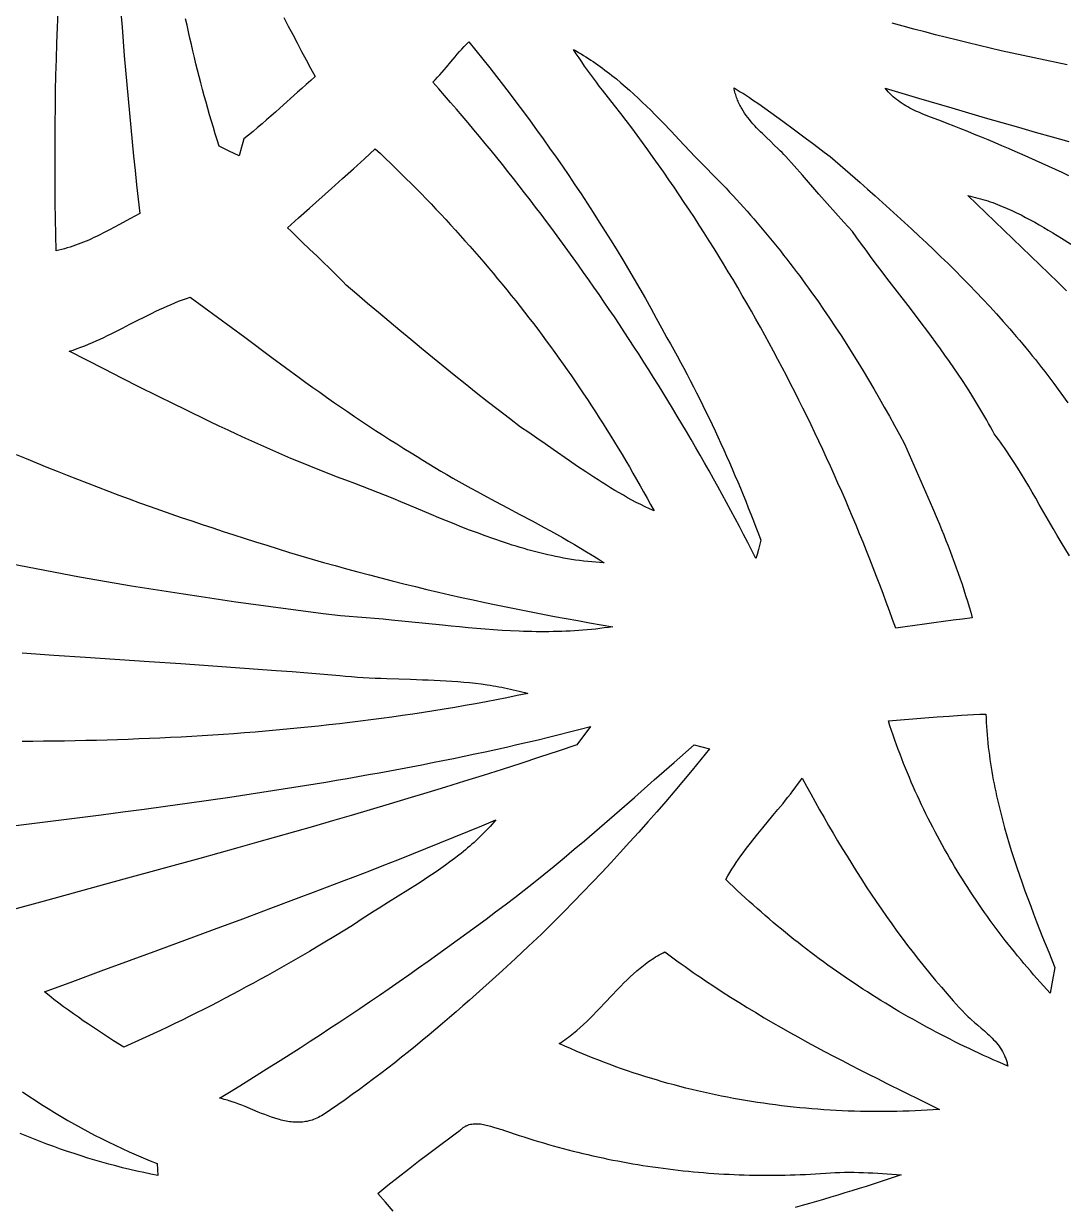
# Model space of a CAD drawing. Extents: x 138 to 547, y 3 to 737.
# Drawn here: x 288.1 to 371.7, y 153.9 to 249.1 of the extents above; entities that cross this region are included whole.
import ezdxf

# ---------------------------------------------------------------- set-up
doc = ezdxf.new("R2010")
doc.units = 0
doc.layers.add('LAYER_1', color=18, linetype='CONTINUOUS')

msp = doc.modelspace()

# ---------------------------------------------------------------- linework, layer by layer
at = {"layer": 'LAYER_1'}
for points in [[(295.895, 249.953), (295.979, 248.799), (296.068, 247.646), (296.161, 246.492), (296.257, 245.34), (296.357, 244.188), (296.461, 243.036), (296.569, 241.884), (296.679, 240.733), (296.793, 239.582), (296.91, 238.432), (297.03, 237.282), (297.153, 236.132), (297.278, 234.983), (297.406, 233.834), (296.595, 233.389), (295.783, 232.941), (295.375, 232.72), (294.966, 232.502), (294.555, 232.289), (294.141, 232.083), (293.933, 231.983), (293.724, 231.884), (293.514, 231.788), (293.303, 231.695), (293.092, 231.604), (292.879, 231.516), (292.665, 231.431), (292.45, 231.348), (292.234, 231.27), (292.016, 231.194), (291.797, 231.122), (291.577, 231.054), (291.355, 230.99), (291.132, 230.93), (290.907, 230.875), (290.681, 230.824), (290.652, 232.107), (290.629, 233.39), (290.611, 234.674), (290.598, 235.957), (290.591, 237.241), (290.589, 238.525), (290.593, 239.808), (290.603, 241.092), (290.618, 242.375), (290.639, 243.659), (290.665, 244.942), (290.698, 246.225), (290.736, 247.508), (290.78, 248.79), (290.83, 250.073)], [(309.01, 249.585), (309.359, 248.9), (309.711, 248.217), (310.066, 247.536), (310.424, 246.857), (310.785, 246.179), (311.149, 245.504), (311.515, 244.829), (311.156, 244.518), (310.799, 244.205), (310.444, 243.889), (310.09, 243.572), (308.678, 242.298), (308.324, 241.981), (307.969, 241.666), (307.612, 241.353), (307.252, 241.042), (306.89, 240.735), (306.525, 240.432), (306.157, 240.133), (305.785, 239.839), (305.695, 239.525), (305.591, 239.149), (305.404, 238.458), (304.597, 238.845), (303.798, 239.231), (303.639, 239.737), (303.482, 240.243), (303.329, 240.75), (303.177, 241.258), (303.029, 241.766), (302.882, 242.276), (302.739, 242.786), (302.598, 243.297), (302.459, 243.809), (302.323, 244.321), (302.189, 244.834), (302.058, 245.348), (301.929, 245.862), (301.803, 246.377), (301.679, 246.893), (301.557, 247.409), (301.438, 247.926), (301.322, 248.444), (301.207, 248.962), (301.095, 249.481)], [(372.003, 245.776), (371.118, 245.956), (370.234, 246.141), (369.35, 246.329), (368.467, 246.521), (367.585, 246.716), (366.704, 246.915), (365.824, 247.118), (364.944, 247.325), (364.065, 247.536), (363.188, 247.751), (362.311, 247.969), (361.435, 248.192), (360.559, 248.419), (359.685, 248.65), (358.812, 248.885), (357.94, 249.124)], [(372.191, 206.31), (371.546, 207.403), (371.22, 207.946), (370.891, 208.488), (369.772, 210.439), (369.491, 210.926), (369.207, 211.412), (368.922, 211.897), (368.633, 212.379), (368.341, 212.86), (368.044, 213.337), (367.743, 213.811), (367.436, 214.28), (367.124, 214.746), (366.965, 214.977), (366.805, 215.207), (366.643, 215.435), (366.479, 215.663), (366.313, 215.888), (366.145, 216.113), (365.998, 216.389), (365.849, 216.664), (365.699, 216.937), (365.546, 217.21), (365.392, 217.481), (365.236, 217.751), (364.919, 218.287), (364.596, 218.818), (364.267, 219.346), (363.932, 219.869), (363.592, 220.389), (363.246, 220.905), (362.896, 221.418), (362.542, 221.928), (362.184, 222.435), (361.823, 222.939), (361.458, 223.441), (361.09, 223.941), (360.72, 224.44), (360.347, 224.936), (359.973, 225.432), (359.22, 226.42), (357.708, 228.391), (356.955, 229.377), (356.58, 229.872), (356.207, 230.368), (355.836, 230.865), (355.467, 231.364), (355.101, 231.865), (354.738, 232.368), (354.061, 233.116), (353.388, 233.868), (352.718, 234.623), (352.051, 235.38), (350.717, 236.895), (350.048, 237.649), (349.377, 238.401), (349.23, 238.56), (349.08, 238.717), (348.927, 238.873), (348.772, 239.027), (348.456, 239.333), (348.136, 239.637), (347.815, 239.941), (347.497, 240.248), (347.34, 240.402), (347.185, 240.559), (347.032, 240.717), (346.882, 240.877), (346.736, 241.039), (346.593, 241.204), (346.454, 241.371), (346.32, 241.542), (346.191, 241.716), (346.067, 241.894), (345.948, 242.075), (345.836, 242.261), (345.783, 242.356), (345.731, 242.451), (345.681, 242.548), (345.633, 242.646), (345.586, 242.746), (345.542, 242.846), (345.5, 242.948), (345.459, 243.052), (345.421, 243.156), (345.385, 243.263), (345.351, 243.37), (345.319, 243.479), (345.29, 243.59), (345.263, 243.702), (345.238, 243.816), (345.216, 243.932), (345.468, 243.777), (345.72, 243.621), (345.97, 243.463), (346.219, 243.302), (346.467, 243.14), (346.713, 242.975), (347.204, 242.642), (347.69, 242.302), (348.174, 241.957), (348.655, 241.608), (349.134, 241.256), (350.088, 240.544), (351.04, 239.83), (351.516, 239.473), (351.994, 239.119), (352.473, 238.768), (352.954, 238.42), (354.161, 237.37), (355.364, 236.315), (355.965, 235.785), (356.564, 235.254), (357.161, 234.72), (357.756, 234.184), (358.35, 233.646), (358.941, 233.105), (359.53, 232.561), (360.117, 232.015), (360.7, 231.465), (361.28, 230.912), (361.857, 230.355), (362.43, 229.795), (363, 229.23), (363.565, 228.662), (364.127, 228.089), (364.684, 227.511), (365.236, 226.929), (365.783, 226.342), (366.325, 225.75), (366.862, 225.152), (367.393, 224.549), (367.657, 224.245), (367.919, 223.94), (368.179, 223.634), (368.438, 223.325), (368.696, 223.016), (368.952, 222.705), (369.206, 222.392), (369.458, 222.078), (369.709, 221.762), (369.958, 221.444), (370.206, 221.125), (370.452, 220.804), (370.696, 220.481), (370.938, 220.157), (371.499, 219.381), (372.059, 218.604)], [(372.152, 236.863), (371.616, 237.114), (371.08, 237.363), (370.543, 237.61), (370.004, 237.854), (369.465, 238.097), (368.925, 238.338), (368.384, 238.577), (367.843, 238.813), (367.3, 239.047), (366.756, 239.279), (366.212, 239.509), (365.666, 239.737), (365.12, 239.963), (364.572, 240.186), (364.024, 240.407), (363.475, 240.625), (362.925, 240.842), (362.373, 241.056), (362.039, 241.189), (361.701, 241.319), (361.022, 241.578), (360.683, 241.71), (360.346, 241.846), (360.178, 241.917), (360.012, 241.99), (359.847, 242.064), (359.683, 242.141), (359.521, 242.221), (359.36, 242.303), (359.201, 242.389), (359.045, 242.478), (358.89, 242.57), (358.738, 242.666), (358.588, 242.767), (358.44, 242.871), (358.296, 242.981), (358.154, 243.095), (358.016, 243.214), (357.88, 243.338), (357.749, 243.468), (357.62, 243.604), (357.496, 243.745), (357.375, 243.893), (360.055, 243.098), (362.737, 242.31), (365.422, 241.528), (366.765, 241.14), (368.108, 240.754), (369.453, 240.37), (370.797, 239.988), (372.143, 239.608)], [(371.973, 227.613), (371.252, 228.312), (369.807, 229.705), (366.911, 232.482), (365.466, 233.871), (364.745, 234.567), (364.027, 235.264), (364.232, 235.22), (364.435, 235.173), (364.638, 235.124), (364.839, 235.071), (365.04, 235.016), (365.239, 234.958), (365.438, 234.897), (365.635, 234.833), (365.831, 234.767), (366.027, 234.699), (366.221, 234.628), (366.415, 234.555), (366.608, 234.479), (366.799, 234.401), (366.99, 234.321), (367.181, 234.239), (367.37, 234.155), (367.559, 234.07), (367.934, 233.892), (368.307, 233.708), (368.677, 233.517), (369.045, 233.321), (369.41, 233.12), (369.774, 232.913), (370.136, 232.703), (370.497, 232.489), (370.856, 232.272), (371.215, 232.053), (371.572, 231.832), (372.998, 230.939)], [(287.456, 214.458), (288.278, 214.116), (289.101, 213.777), (289.925, 213.441), (290.75, 213.109), (291.576, 212.78), (292.404, 212.454), (293.232, 212.132), (294.062, 211.813), (294.894, 211.498), (295.726, 211.186), (296.56, 210.878), (297.394, 210.573), (298.231, 210.272), (299.068, 209.975), (299.906, 209.681), (300.746, 209.391), (301.587, 209.105), (302.43, 208.823), (303.274, 208.545), (304.119, 208.27), (304.965, 208), (305.812, 207.734), (306.72, 207.438), (307.629, 207.147), (308.54, 206.862), (309.452, 206.582), (310.365, 206.307), (311.281, 206.037), (312.197, 205.772), (313.115, 205.512), (314.035, 205.257), (314.955, 205.006), (315.877, 204.761), (316.8, 204.52), (317.725, 204.284), (318.65, 204.052), (319.577, 203.825), (320.504, 203.603), (321.433, 203.385), (322.362, 203.171), (323.293, 202.961), (324.224, 202.756), (325.156, 202.555), (326.089, 202.358), (327.023, 202.165), (327.957, 201.976), (328.893, 201.791), (329.828, 201.61), (330.765, 201.432), (331.701, 201.259), (332.639, 201.089), (333.577, 200.922), (334.515, 200.76), (335.453, 200.6), (335.112, 200.549), (334.77, 200.502), (334.428, 200.458), (334.086, 200.418), (333.744, 200.382), (333.402, 200.349), (333.06, 200.32), (332.718, 200.294), (332.376, 200.272), (332.034, 200.252), (331.692, 200.236), (331.35, 200.223), (331.008, 200.213), (330.666, 200.205), (330.324, 200.201), (329.982, 200.199), (329.64, 200.199), (329.298, 200.202), (328.955, 200.208), (328.613, 200.216), (328.271, 200.226), (327.929, 200.238), (327.245, 200.268), (326.56, 200.306), (325.876, 200.35), (325.192, 200.4), (324.508, 200.456), (323.823, 200.516), (323.139, 200.58), (322.455, 200.647), (321.771, 200.716), (319.035, 201.002), (317.668, 201.141), (316.984, 201.207), (316.301, 201.269), (315.618, 201.327), (314.935, 201.38), (314.252, 201.428), (313.569, 201.47), (312.164, 201.646), (310.76, 201.826), (309.355, 202.01), (307.951, 202.198), (306.548, 202.39), (305.144, 202.587), (303.742, 202.788), (302.34, 202.995), (300.938, 203.206), (299.537, 203.423), (298.138, 203.646), (296.739, 203.874), (295.341, 204.109), (293.944, 204.35), (292.548, 204.597), (291.153, 204.852), (289.76, 205.113), (288.368, 205.381), (286.977, 205.657)], [(287.94, 198.489), (290.496, 198.315), (293.052, 198.144), (298.164, 197.804), (300.72, 197.632), (303.276, 197.456), (305.831, 197.275), (308.386, 197.087), (309.664, 196.989), (310.941, 196.889), (312.218, 196.787), (313.494, 196.682), (313.967, 196.635), (314.44, 196.594), (314.914, 196.558), (315.388, 196.526), (315.863, 196.499), (316.338, 196.475), (316.813, 196.454), (317.289, 196.435), (318.241, 196.402), (319.194, 196.372), (320.146, 196.34), (320.622, 196.322), (321.098, 196.302), (321.573, 196.279), (322.048, 196.253), (322.522, 196.223), (322.996, 196.188), (323.47, 196.149), (323.942, 196.105), (324.414, 196.054), (324.885, 195.997), (325.356, 195.932), (325.59, 195.897), (325.825, 195.86), (326.059, 195.821), (326.293, 195.78), (326.527, 195.736), (326.761, 195.691), (326.994, 195.642), (327.227, 195.592), (327.459, 195.539), (327.692, 195.484), (327.924, 195.425), (328.155, 195.365), (328.387, 195.301), (328.618, 195.235), (327.781, 195.062), (326.944, 194.893), (326.106, 194.729), (325.268, 194.57), (324.429, 194.415), (323.589, 194.265), (322.749, 194.119), (321.908, 193.978), (321.067, 193.841), (320.225, 193.708), (319.382, 193.58), (318.539, 193.456), (317.695, 193.336), (316.851, 193.22), (316.006, 193.108), (315.161, 193), (314.315, 192.896), (313.469, 192.796), (312.623, 192.7), (311.776, 192.608), (310.929, 192.519), (310.081, 192.435), (309.233, 192.353), (308.384, 192.276), (307.535, 192.202), (306.686, 192.132), (305.837, 192.065), (304.987, 192.001), (304.137, 191.941), (303.287, 191.885), (302.436, 191.831), (301.585, 191.781), (300.734, 191.734), (299.883, 191.69), (299.032, 191.649), (298.18, 191.611), (297.328, 191.576), (296.476, 191.545), (295.624, 191.516), (294.772, 191.489), (293.92, 191.466), (293.067, 191.445), (292.215, 191.427), (291.363, 191.412), (290.51, 191.399), (289.657, 191.389), (288.805, 191.382), (287.952, 191.376)], [(285.689, 184.402), (289.14, 184.832), (290.865, 185.049), (292.59, 185.268), (294.315, 185.49), (296.04, 185.715), (297.764, 185.944), (299.488, 186.177), (301.211, 186.415), (302.933, 186.658), (304.655, 186.908), (306.375, 187.163), (308.094, 187.426), (309.812, 187.696), (310.671, 187.834), (311.529, 187.974), (312.387, 188.116), (313.245, 188.261), (314.102, 188.408), (314.959, 188.557), (315.815, 188.708), (316.671, 188.863), (317.526, 189.019), (318.381, 189.178), (319.236, 189.34), (320.09, 189.505), (320.944, 189.672), (321.797, 189.843), (322.649, 190.016), (323.501, 190.193), (324.353, 190.372), (325.204, 190.555), (326.054, 190.741), (326.904, 190.93), (327.753, 191.122), (328.602, 191.318), (329.45, 191.518), (330.297, 191.721), (331.144, 191.927), (331.99, 192.138), (332.835, 192.352), (333.68, 192.57), (332.574, 191.113), (331.07, 190.606), (329.565, 190.106), (328.058, 189.613), (326.55, 189.126), (325.039, 188.646), (323.527, 188.171), (322.014, 187.702), (320.499, 187.238), (318.982, 186.779), (317.465, 186.325), (315.946, 185.875), (314.426, 185.429), (312.905, 184.988), (311.382, 184.549), (309.859, 184.114), (308.336, 183.682), (306.811, 183.253), (305.286, 182.826), (302.234, 181.977), (299.18, 181.135), (296.126, 180.297), (290.016, 178.621), (286.962, 177.78)], [(287.969, 163.21), (288.48, 162.864), (288.995, 162.524), (289.513, 162.189), (290.035, 161.861), (290.56, 161.538), (291.088, 161.221), (291.62, 160.911), (292.155, 160.606), (292.693, 160.307), (293.234, 160.015), (293.778, 159.729), (294.325, 159.449), (294.875, 159.175), (295.429, 158.908), (295.985, 158.648), (296.544, 158.394), (297.106, 158.146), (297.671, 157.905), (298.238, 157.671), (298.808, 157.444), (298.865, 156.478), (298.295, 156.592), (297.727, 156.712), (297.16, 156.838), (296.595, 156.97), (296.031, 157.108), (295.469, 157.251), (294.909, 157.401), (294.35, 157.556), (293.793, 157.717), (293.238, 157.884), (292.684, 158.057), (292.132, 158.235), (291.583, 158.419), (291.035, 158.608), (290.488, 158.803), (289.944, 159.004), (289.402, 159.21), (288.862, 159.422), (288.324, 159.639), (287.788, 159.861)], [(317.798, 153.601), (317.176, 154.322), (316.551, 155.039), (317.37, 155.69), (318.192, 156.337), (319.016, 156.981), (319.843, 157.62), (320.674, 158.255), (321.509, 158.884), (322.348, 159.508), (322.77, 159.818), (323.193, 160.126), (323.24, 160.173), (323.289, 160.217), (323.338, 160.259), (323.387, 160.298), (323.437, 160.335), (323.488, 160.369), (323.539, 160.401), (323.59, 160.431), (323.642, 160.459), (323.694, 160.484), (323.747, 160.508), (323.8, 160.529), (323.908, 160.566), (324.017, 160.595), (324.128, 160.617), (324.24, 160.632), (324.353, 160.641), (324.467, 160.644), (324.582, 160.642), (324.698, 160.635), (324.814, 160.623), (324.93, 160.606), (325.048, 160.586), (325.165, 160.562), (325.282, 160.536), (325.4, 160.507), (325.634, 160.442), (325.866, 160.373), (326.322, 160.231), (326.543, 160.165), (326.759, 160.108), (327.147, 159.972), (327.536, 159.839), (327.926, 159.708), (328.317, 159.58), (328.708, 159.455), (329.101, 159.332), (329.494, 159.212), (329.887, 159.094), (330.282, 158.98), (330.677, 158.867), (331.072, 158.758), (331.469, 158.651), (331.866, 158.546), (332.263, 158.444), (332.662, 158.345), (333.06, 158.248), (333.46, 158.154), (333.86, 158.063), (334.26, 157.974), (334.661, 157.888), (335.062, 157.804), (335.464, 157.723), (335.867, 157.645), (336.27, 157.569), (336.673, 157.496), (337.077, 157.425), (337.481, 157.357), (337.886, 157.292), (338.291, 157.229), (338.696, 157.169), (339.102, 157.111), (339.508, 157.056), (339.915, 157.003), (340.321, 156.954), (340.728, 156.906), (341.136, 156.862), (341.543, 156.82), (341.951, 156.78), (342.359, 156.743), (342.767, 156.709), (343.176, 156.677), (343.584, 156.648), (343.993, 156.622), (344.402, 156.598), (344.811, 156.576), (345.221, 156.558), (345.63, 156.541), (346.04, 156.528), (346.449, 156.517), (346.859, 156.508), (347.268, 156.503), (347.678, 156.499), (348.088, 156.499), (348.498, 156.501), (348.907, 156.505), (349.317, 156.512), (349.727, 156.522), (350.136, 156.534), (350.546, 156.549), (350.955, 156.566), (351.364, 156.586), (351.774, 156.609), (352.183, 156.634), (352.592, 156.662), (352.971, 156.69), (353.351, 156.712), (353.732, 156.727), (354.112, 156.736), (354.492, 156.739), (354.872, 156.737), (355.253, 156.73), (355.633, 156.719), (356.013, 156.704), (356.393, 156.686), (356.773, 156.665), (357.152, 156.642), (357.91, 156.591), (358.666, 156.537), (357.537, 156.159), (356.972, 155.973), (356.405, 155.789), (355.838, 155.607), (355.271, 155.427), (354.702, 155.249), (354.133, 155.073), (353.563, 154.899), (352.993, 154.726), (352.422, 154.556), (351.85, 154.388), (351.278, 154.223), (350.705, 154.059), (350.132, 153.897)]]:
    msp.add_lwpolyline(points, dxfattribs=at)
for points in [[(347.371, 207.551), (347.18, 206.812), (347.072, 206.408), (346.982, 206.074), (346.651, 206.723), (346.318, 207.371), (345.982, 208.018), (345.643, 208.663), (345.302, 209.307), (344.959, 209.95), (344.613, 210.591), (344.265, 211.23), (343.914, 211.868), (343.561, 212.504), (343.205, 213.139), (342.847, 213.773), (342.487, 214.405), (342.124, 215.035), (341.759, 215.664), (341.391, 216.292), (341.02, 216.917), (340.648, 217.542), (340.273, 218.164), (339.895, 218.785), (339.515, 219.405), (339.133, 220.023), (338.748, 220.639), (338.361, 221.254), (337.972, 221.867), (337.58, 222.478), (337.186, 223.088), (336.789, 223.696), (336.39, 224.302), (335.989, 224.907), (335.586, 225.51), (335.18, 226.111), (334.771, 226.71), (334.361, 227.308), (333.948, 227.904), (333.533, 228.499), (333.115, 229.091), (332.695, 229.682), (332.273, 230.271), (331.848, 230.859), (331.421, 231.444), (330.992, 232.028), (330.561, 232.61), (330.127, 233.19), (329.691, 233.768), (329.253, 234.345), (328.812, 234.919), (328.37, 235.492), (327.925, 236.063), (327.477, 236.632), (327.028, 237.199), (326.576, 237.764), (326.122, 238.327), (325.666, 238.888), (325.207, 239.448), (324.747, 240.005), (324.284, 240.561), (323.819, 241.115), (323.351, 241.666), (322.882, 242.216), (322.41, 242.763), (321.936, 243.309), (321.46, 243.853), (320.982, 244.394), (321.174, 244.585), (321.362, 244.781), (321.545, 244.981), (321.726, 245.184), (321.903, 245.389), (322.079, 245.597), (322.427, 246.015), (322.776, 246.433), (322.952, 246.64), (323.13, 246.845), (323.312, 247.047), (323.497, 247.246), (323.686, 247.44), (323.88, 247.629), (324.443, 246.936), (325.002, 246.239), (325.558, 245.54), (326.11, 244.836), (326.658, 244.13), (327.202, 243.42), (327.741, 242.707), (328.277, 241.991), (328.809, 241.271), (329.337, 240.548), (329.86, 239.822), (330.38, 239.092), (330.895, 238.359), (331.405, 237.623), (331.912, 236.884), (332.414, 236.141), (332.912, 235.396), (333.405, 234.647), (333.894, 233.895), (334.378, 233.14), (334.858, 232.381), (335.333, 231.62), (335.803, 230.855), (336.269, 230.088), (336.73, 229.317), (337.186, 228.543), (337.637, 227.766), (338.083, 226.986), (338.525, 226.203), (338.962, 225.417), (339.393, 224.628), (339.82, 223.836), (340.095, 223.349), (340.368, 222.86), (340.639, 222.37), (340.907, 221.878), (341.172, 221.385), (341.435, 220.889), (341.696, 220.393), (341.953, 219.894), (342.208, 219.394), (342.461, 218.893), (342.711, 218.39), (342.959, 217.886), (343.204, 217.381), (343.446, 216.874), (343.686, 216.365), (343.923, 215.856), (344.158, 215.345), (344.39, 214.833), (344.619, 214.32), (344.846, 213.805), (345.071, 213.29), (345.293, 212.773), (345.512, 212.255), (345.729, 211.736), (345.943, 211.216), (346.155, 210.695), (346.364, 210.174), (346.571, 209.651), (346.775, 209.127), (346.976, 208.602), (347.175, 208.077)], [(364.379, 201.306), (363.609, 201.216), (362.84, 201.123), (362.07, 201.025), (361.3, 200.924), (360.53, 200.819), (359.76, 200.711), (358.99, 200.6), (358.22, 200.486), (357.972, 201.182), (357.72, 201.878), (357.466, 202.572), (357.208, 203.265), (356.947, 203.957), (356.684, 204.648), (356.417, 205.337), (356.147, 206.025), (355.874, 206.712), (355.598, 207.398), (355.319, 208.082), (355.036, 208.764), (354.751, 209.446), (354.463, 210.126), (354.171, 210.804), (353.877, 211.481), (353.579, 212.157), (353.278, 212.831), (352.974, 213.504), (352.667, 214.175), (352.357, 214.844), (352.044, 215.512), (351.728, 216.178), (351.409, 216.843), (351.087, 217.506), (350.761, 218.167), (350.433, 218.827), (350.101, 219.485), (349.766, 220.142), (349.429, 220.796), (349.088, 221.449), (348.744, 222.1), (348.397, 222.749), (348.047, 223.397), (347.693, 224.042), (347.337, 224.686), (346.978, 225.328), (346.615, 225.968), (346.249, 226.606), (345.881, 227.242), (345.509, 227.876), (345.134, 228.509), (344.756, 229.139), (344.375, 229.767), (343.991, 230.393), (343.604, 231.017), (343.213, 231.639), (342.82, 232.259), (342.424, 232.877), (342.024, 233.493), (341.621, 234.106), (341.215, 234.717), (340.807, 235.326), (340.395, 235.933), (339.979, 236.538), (339.561, 237.14), (339.14, 237.74), (338.716, 238.338), (338.288, 238.934), (337.858, 239.527), (337.424, 240.118), (336.987, 240.706), (336.547, 241.292), (336.104, 241.875), (335.607, 242.499), (335.112, 243.124), (334.622, 243.754), (334.379, 244.07), (334.138, 244.389), (333.899, 244.709), (333.663, 245.03), (333.429, 245.354), (333.197, 245.68), (332.969, 246.009), (332.744, 246.34), (332.522, 246.674), (332.305, 247.011), (332.508, 246.896), (332.71, 246.78), (332.91, 246.661), (333.109, 246.54), (333.306, 246.417), (333.502, 246.291), (333.696, 246.164), (333.889, 246.035), (334.08, 245.903), (334.27, 245.77), (334.459, 245.635), (334.647, 245.498), (334.833, 245.359), (335.018, 245.219), (335.202, 245.077), (335.385, 244.933), (335.747, 244.641), (336.104, 244.343), (336.458, 244.039), (336.808, 243.73), (337.154, 243.416), (337.498, 243.098), (337.838, 242.776), (338.175, 242.45), (338.51, 242.121), (338.843, 241.789), (339.174, 241.454), (339.503, 241.118), (340.156, 240.439), (340.806, 239.757), (342.102, 238.393), (342.752, 237.717), (343.078, 237.382), (343.406, 237.05), (343.699, 236.754), (343.991, 236.457), (344.282, 236.158), (344.57, 235.857), (344.856, 235.554), (345.141, 235.25), (345.424, 234.944), (345.705, 234.636), (345.985, 234.327), (346.262, 234.015), (346.538, 233.703), (346.812, 233.388), (347.085, 233.072), (347.355, 232.755), (347.624, 232.436), (347.892, 232.115), (348.157, 231.793), (348.421, 231.469), (348.683, 231.144), (348.944, 230.817), (349.203, 230.489), (349.46, 230.16), (349.716, 229.829), (349.97, 229.497), (350.222, 229.163), (350.473, 228.828), (350.722, 228.492), (350.97, 228.155), (351.216, 227.816), (351.461, 227.476), (351.945, 226.792), (352.423, 226.103), (352.896, 225.41), (353.362, 224.713), (353.822, 224.011), (354.277, 223.305), (354.726, 222.594), (355.169, 221.881), (355.607, 221.163), (356.039, 220.442), (356.466, 219.718), (356.887, 218.99), (357.303, 218.26), (357.714, 217.526), (358.12, 216.79), (358.521, 216.051), (358.917, 215.31), (359.682, 213.595), (360.063, 212.736), (360.443, 211.876), (360.818, 211.015), (361.19, 210.151), (361.555, 209.285), (361.735, 208.851), (361.913, 208.417), (362.09, 207.981), (362.263, 207.544), (362.435, 207.107), (362.604, 206.668), (362.77, 206.229), (362.934, 205.788), (363.094, 205.346), (363.252, 204.903), (363.406, 204.458), (363.556, 204.012), (363.703, 203.565), (363.847, 203.116), (363.986, 202.666), (364.121, 202.214), (364.253, 201.761)], [(338.779, 209.907), (338.419, 210.072), (338.061, 210.243), (337.707, 210.419), (337.355, 210.599), (337.005, 210.784), (336.658, 210.973), (336.313, 211.166), (335.97, 211.364), (335.628, 211.564), (335.289, 211.769), (334.951, 211.976), (334.615, 212.186), (334.281, 212.399), (333.947, 212.614), (333.615, 212.832), (333.284, 213.052), (332.625, 213.496), (331.969, 213.946), (330.662, 214.854), (330.009, 215.308), (329.355, 215.761), (328.7, 216.21), (328.041, 216.653), (327.144, 217.338), (326.25, 218.027), (325.36, 218.721), (324.473, 219.42), (323.588, 220.122), (322.706, 220.829), (321.827, 221.539), (320.951, 222.253), (320.077, 222.97), (319.205, 223.69), (318.336, 224.413), (317.468, 225.138), (316.602, 225.866), (315.738, 226.596), (314.876, 227.328), (314.015, 228.062), (313.731, 228.363), (313.443, 228.659), (313.153, 228.953), (312.859, 229.244), (312.564, 229.532), (312.267, 229.819), (311.668, 230.389), (311.067, 230.957), (310.468, 231.527), (310.17, 231.813), (309.873, 232.102), (309.579, 232.392), (309.286, 232.685), (310.173, 233.477), (311.06, 234.266), (312.834, 235.844), (313.718, 236.635), (314.599, 237.43), (315.476, 238.231), (315.912, 238.633), (316.347, 239.038), (316.764, 238.644), (317.18, 238.249), (317.595, 237.851), (318.007, 237.451), (318.417, 237.049), (318.825, 236.645), (319.232, 236.239), (319.636, 235.831), (320.038, 235.421), (320.439, 235.008), (320.837, 234.594), (321.234, 234.178), (321.628, 233.759), (322.02, 233.339), (322.41, 232.916), (322.799, 232.492), (323.185, 232.065), (323.569, 231.636), (323.951, 231.206), (324.33, 230.773), (324.708, 230.339), (325.084, 229.902), (325.457, 229.464), (325.828, 229.023), (326.197, 228.581), (326.564, 228.137), (326.929, 227.69), (327.292, 227.242), (327.652, 226.792), (328.01, 226.34), (328.366, 225.887), (328.719, 225.431), (329.071, 224.973), (329.42, 224.514), (329.767, 224.052), (330.111, 223.589), (330.453, 223.124), (330.793, 222.658), (331.131, 222.189), (331.466, 221.718), (331.799, 221.246), (332.129, 220.772), (332.457, 220.296), (332.783, 219.819), (333.106, 219.339), (333.427, 218.858), (333.746, 218.375), (334.062, 217.891), (334.375, 217.404), (334.687, 216.916), (334.995, 216.426), (335.302, 215.935), (335.605, 215.442), (335.907, 214.947), (336.205, 214.45), (336.501, 213.952), (336.795, 213.452), (337.086, 212.95), (337.375, 212.447), (337.661, 211.942), (337.944, 211.436), (338.225, 210.928), (338.503, 210.418)], [(334.757, 205.746), (334.428, 205.764), (334.1, 205.787), (333.773, 205.814), (333.447, 205.845), (333.121, 205.881), (332.796, 205.921), (332.472, 205.966), (332.149, 206.014), (331.826, 206.067), (331.504, 206.123), (331.183, 206.183), (330.862, 206.247), (330.542, 206.315), (330.223, 206.386), (329.904, 206.46), (329.586, 206.538), (329.268, 206.618), (328.951, 206.702), (328.635, 206.789), (328.319, 206.879), (328.004, 206.971), (327.689, 207.066), (327.374, 207.164), (327.06, 207.264), (326.747, 207.366), (326.434, 207.471), (326.122, 207.578), (325.809, 207.687), (325.186, 207.91), (324.565, 208.141), (323.944, 208.377), (323.325, 208.619), (322.708, 208.865), (322.091, 209.116), (321.475, 209.369), (320.859, 209.624), (319.63, 210.136), (318.403, 210.648), (317.79, 210.901), (317.176, 211.151), (316.563, 211.397), (315.949, 211.639), (315.335, 211.876), (314.721, 212.106), (313.978, 212.38), (313.238, 212.659), (312.5, 212.945), (311.764, 213.235), (311.031, 213.531), (310.299, 213.832), (309.57, 214.138), (308.842, 214.449), (308.117, 214.764), (307.392, 215.083), (306.67, 215.406), (305.949, 215.733), (305.23, 216.063), (304.512, 216.397), (303.795, 216.734), (303.079, 217.074), (302.365, 217.417), (301.652, 217.762), (300.939, 218.11), (300.228, 218.459), (298.807, 219.164), (297.389, 219.875), (295.973, 220.59), (294.559, 221.308), (291.73, 222.744), (292.048, 222.848), (292.363, 222.959), (292.676, 223.075), (292.987, 223.196), (293.296, 223.322), (293.603, 223.453), (293.909, 223.588), (294.213, 223.726), (294.516, 223.867), (294.818, 224.012), (295.119, 224.158), (295.419, 224.307), (296.017, 224.609), (296.613, 224.915), (297.209, 225.221), (297.806, 225.524), (298.405, 225.822), (298.706, 225.967), (299.008, 226.11), (299.31, 226.249), (299.614, 226.385), (299.92, 226.518), (300.227, 226.646), (300.536, 226.769), (300.847, 226.888), (301.159, 227.001), (301.474, 227.108), (302.572, 226.305), (303.666, 225.497), (305.85, 223.874), (308.034, 222.251), (309.129, 221.444), (310.227, 220.641), (310.778, 220.242), (311.329, 219.845), (311.882, 219.45), (312.436, 219.057), (312.992, 218.667), (313.55, 218.279), (314.109, 217.894), (314.67, 217.512), (315.234, 217.133), (315.799, 216.757), (316.367, 216.386), (316.937, 216.018), (317.51, 215.654), (318.085, 215.294), (318.663, 214.939), (319.244, 214.588), (319.715, 214.284), (320.187, 213.985), (320.663, 213.691), (321.141, 213.401), (321.621, 213.116), (322.104, 212.835), (322.588, 212.557), (323.074, 212.282), (323.562, 212.01), (324.051, 211.74), (324.541, 211.473), (325.031, 211.207), (326.015, 210.68), (327.001, 210.156), (327.986, 209.632), (328.97, 209.106), (329.951, 208.575), (330.44, 208.306), (330.928, 208.036), (331.414, 207.762), (331.898, 207.486), (332.38, 207.206), (332.86, 206.923), (333.338, 206.636), (333.814, 206.344), (334.287, 206.048)], [(370.659, 171.151), (370.387, 171.441), (370.118, 171.734), (369.85, 172.028), (369.585, 172.324), (369.321, 172.622), (369.059, 172.922), (368.799, 173.224), (368.54, 173.527), (368.284, 173.833), (368.03, 174.14), (367.777, 174.449), (367.527, 174.759), (367.279, 175.072), (367.032, 175.386), (366.788, 175.702), (366.545, 176.02), (366.305, 176.339), (366.067, 176.66), (365.831, 176.982), (365.597, 177.307), (365.365, 177.633), (365.135, 177.96), (364.908, 178.29), (364.682, 178.62), (364.459, 178.953), (364.238, 179.287), (364.019, 179.622), (363.803, 179.96), (363.588, 180.298), (363.376, 180.639), (363.167, 180.98), (362.959, 181.324), (362.754, 181.668), (362.551, 182.014), (362.351, 182.362), (362.153, 182.711), (361.957, 183.062), (361.764, 183.414), (361.573, 183.767), (361.385, 184.122), (361.199, 184.478), (361.015, 184.836), (360.834, 185.195), (360.656, 185.555), (360.48, 185.917), (360.306, 186.28), (360.135, 186.644), (359.967, 187.009), (359.801, 187.376), (359.638, 187.744), (359.477, 188.114), (359.319, 188.484), (359.164, 188.856), (359.011, 189.229), (358.861, 189.603), (358.714, 189.979), (358.57, 190.355), (358.428, 190.733), (358.289, 191.112), (358.152, 191.492), (358.019, 191.873), (357.888, 192.255), (357.76, 192.639), (357.635, 193.023), (358.614, 193.11), (359.593, 193.194), (360.573, 193.274), (361.552, 193.35), (362.532, 193.42), (363.513, 193.483), (364.003, 193.512), (364.494, 193.538), (364.985, 193.561), (365.476, 193.582), (365.489, 193.248), (365.505, 192.914), (365.524, 192.581), (365.548, 192.248), (365.574, 191.916), (365.604, 191.584), (365.637, 191.253), (365.673, 190.923), (365.713, 190.593), (365.755, 190.264), (365.801, 189.935), (365.849, 189.607), (365.901, 189.279), (365.955, 188.952), (366.012, 188.625), (366.072, 188.299), (366.134, 187.974), (366.199, 187.649), (366.267, 187.325), (366.337, 187.001), (366.41, 186.677), (366.485, 186.354), (366.562, 186.032), (366.642, 185.71), (366.723, 185.389), (366.807, 185.068), (366.893, 184.747), (366.981, 184.427), (367.164, 183.789), (367.353, 183.153), (367.55, 182.518), (367.753, 181.886), (367.962, 181.255), (368.177, 180.626), (368.397, 179.998), (368.621, 179.373), (368.85, 178.749), (369.082, 178.127), (369.318, 177.506), (369.557, 176.887), (369.798, 176.27), (370.041, 175.654), (370.53, 174.428), (371.022, 173.206), (370.84, 172.178)], [(312.157, 161.363), (312.031, 161.283), (311.904, 161.21), (311.778, 161.143), (311.651, 161.082), (311.523, 161.027), (311.395, 160.977), (311.267, 160.933), (311.139, 160.894), (311.011, 160.861), (310.882, 160.832), (310.753, 160.808), (310.623, 160.789), (310.494, 160.775), (310.364, 160.765), (310.234, 160.759), (310.104, 160.757), (309.973, 160.76), (309.843, 160.766), (309.712, 160.776), (309.581, 160.789), (309.45, 160.806), (309.319, 160.827), (309.187, 160.85), (309.056, 160.876), (308.924, 160.905), (308.792, 160.937), (308.66, 160.972), (308.529, 161.008), (308.264, 161.088), (308, 161.176), (307.736, 161.271), (307.472, 161.371), (307.207, 161.475), (306.943, 161.582), (305.89, 162.019), (305.628, 162.124), (305.366, 162.226), (305.105, 162.322), (304.846, 162.411), (304.586, 162.494), (304.457, 162.532), (304.328, 162.568), (304.2, 162.601), (304.072, 162.632), (303.944, 162.659), (303.816, 162.684), (304.632, 163.184), (305.447, 163.687), (306.26, 164.191), (307.071, 164.698), (307.882, 165.207), (308.69, 165.719), (309.497, 166.234), (310.303, 166.751), (311.107, 167.27), (311.909, 167.792), (312.71, 168.317), (313.508, 168.844), (314.306, 169.375), (315.101, 169.907), (315.895, 170.443), (316.686, 170.981), (317.476, 171.522), (318.264, 172.067), (319.051, 172.613), (319.835, 173.163), (320.618, 173.716), (321.398, 174.272), (322.177, 174.831), (322.953, 175.393), (323.728, 175.958), (324.5, 176.526), (325.271, 177.097), (326.039, 177.671), (326.805, 178.249), (327.569, 178.83), (328.331, 179.414), (329.091, 180.001), (329.916, 180.67), (330.736, 181.345), (331.554, 182.025), (332.367, 182.709), (333.178, 183.398), (333.986, 184.09), (334.791, 184.785), (335.595, 185.482), (337.199, 186.883), (338.799, 188.288), (340.399, 189.692), (342.002, 191.093), (343.247, 190.784), (342.902, 190.355), (342.555, 189.928), (342.206, 189.503), (341.856, 189.079), (341.151, 188.234), (340.44, 187.395), (339.724, 186.56), (339.002, 185.731), (338.275, 184.906), (337.544, 184.086), (336.807, 183.271), (336.066, 182.46), (335.32, 181.654), (334.571, 180.852), (333.817, 180.054), (333.059, 179.26), (332.298, 178.47), (331.534, 177.684), (330.633, 176.786), (329.732, 175.88), (328.687, 174.906), (327.638, 173.935), (326.586, 172.968), (326.057, 172.487), (325.528, 172.007), (324.997, 171.529), (324.464, 171.053), (323.93, 170.579), (323.394, 170.107), (322.856, 169.638), (322.316, 169.171), (321.774, 168.707), (321.23, 168.245), (320.684, 167.786), (320.135, 167.331), (319.584, 166.878), (319.03, 166.429), (318.474, 165.984), (317.915, 165.542), (317.354, 165.105), (316.789, 164.671), (316.222, 164.241), (315.651, 163.816), (315.077, 163.395), (314.5, 162.979), (313.919, 162.567), (313.335, 162.161), (312.748, 161.759)], [(367.241, 165.282), (366.849, 165.448), (366.458, 165.617), (366.068, 165.788), (365.679, 165.962), (365.291, 166.137), (364.904, 166.315), (364.518, 166.495), (364.132, 166.678), (363.748, 166.862), (363.365, 167.049), (362.983, 167.238), (362.603, 167.429), (362.223, 167.622), (361.844, 167.817), (361.466, 168.015), (361.09, 168.215), (360.714, 168.417), (360.34, 168.621), (359.967, 168.827), (359.595, 169.035), (359.224, 169.246), (358.854, 169.459), (358.486, 169.674), (358.119, 169.891), (357.753, 170.11), (357.388, 170.331), (357.024, 170.555), (356.662, 170.78), (356.301, 171.008), (355.941, 171.238), (355.582, 171.47), (355.225, 171.704), (354.869, 171.94), (354.515, 172.179), (354.161, 172.419), (353.809, 172.662), (353.459, 172.906), (353.109, 173.153), (352.762, 173.402), (352.415, 173.653), (352.07, 173.906), (351.726, 174.161), (351.384, 174.418), (351.043, 174.677), (350.704, 174.939), (350.366, 175.202), (350.03, 175.467), (349.695, 175.735), (349.361, 176.004), (349.03, 176.276), (348.699, 176.55), (348.37, 176.825), (348.043, 177.103), (347.717, 177.383), (347.393, 177.665), (347.07, 177.948), (346.749, 178.234), (346.43, 178.522), (346.112, 178.812), (345.796, 179.104), (345.481, 179.398), (345.168, 179.694), (344.857, 179.992), (344.548, 180.291), (344.709, 180.571), (344.874, 180.847), (345.044, 181.119), (345.218, 181.388), (345.395, 181.654), (345.577, 181.916), (345.761, 182.177), (345.949, 182.434), (346.139, 182.69), (346.332, 182.943), (346.527, 183.195), (346.725, 183.445), (347.124, 183.941), (347.528, 184.433), (348.344, 185.411), (348.751, 185.902), (349.155, 186.395), (349.355, 186.643), (349.553, 186.892), (349.75, 187.143), (349.945, 187.396), (350.137, 187.651), (350.326, 187.907), (350.513, 188.167), (350.697, 188.429), (351.041, 187.791), (351.389, 187.154), (351.741, 186.52), (352.096, 185.887), (352.454, 185.257), (352.817, 184.629), (353.182, 184.003), (353.552, 183.38), (353.926, 182.759), (354.304, 182.141), (354.685, 181.526), (355.071, 180.914), (355.462, 180.305), (355.856, 179.699), (356.256, 179.096), (356.659, 178.497), (357.068, 177.901), (357.481, 177.309), (357.899, 176.721), (358.322, 176.137), (358.75, 175.556), (359.183, 174.98), (359.621, 174.408), (360.065, 173.84), (360.513, 173.277), (360.968, 172.719), (361.428, 172.165), (361.893, 171.616), (362.365, 171.072), (362.842, 170.533), (363.325, 169.999), (363.569, 169.734), (363.814, 169.471), (363.934, 169.351), (364.058, 169.234), (364.183, 169.118), (364.311, 169.003), (364.57, 168.777), (364.833, 168.553), (365.097, 168.329), (365.359, 168.103), (365.616, 167.873), (365.741, 167.756), (365.865, 167.637), (365.986, 167.516), (366.103, 167.393), (366.218, 167.267), (366.329, 167.138), (366.435, 167.007), (366.537, 166.872), (366.635, 166.733), (366.727, 166.591), (366.814, 166.444), (366.895, 166.293), (366.97, 166.138), (367.006, 166.058), (367.039, 165.977), (367.071, 165.895), (367.101, 165.812), (367.129, 165.727), (367.155, 165.641), (367.179, 165.553), (367.202, 165.464), (367.222, 165.374)], [(314.395, 176.488), (313.286, 175.818), (312.173, 175.154), (311.615, 174.824), (311.056, 174.497), (310.496, 174.171), (309.935, 173.847), (309.373, 173.525), (308.81, 173.205), (308.246, 172.887), (307.681, 172.572), (307.115, 172.258), (306.548, 171.947), (305.979, 171.638), (305.41, 171.331), (304.839, 171.027), (304.267, 170.725), (303.694, 170.426), (303.119, 170.13), (302.544, 169.836), (301.967, 169.545), (301.389, 169.256), (300.809, 168.971), (300.228, 168.688), (299.646, 168.409), (299.063, 168.132), (298.478, 167.859), (297.892, 167.588), (297.304, 167.321), (296.715, 167.057), (296.124, 166.797), (295.306, 167.319), (294.488, 167.845), (294.081, 168.111), (293.675, 168.378), (293.27, 168.648), (292.866, 168.921), (292.465, 169.197), (292.066, 169.476), (291.669, 169.759), (291.276, 170.047), (290.885, 170.339), (290.498, 170.636), (290.114, 170.938), (289.734, 171.246), (292.011, 172.09), (294.289, 172.929), (298.849, 174.603), (303.408, 176.278), (305.686, 177.12), (307.963, 177.967), (310.237, 178.819), (311.373, 179.248), (312.509, 179.679), (313.643, 180.112), (314.777, 180.548), (315.91, 180.986), (317.042, 181.426), (318.173, 181.87), (319.302, 182.317), (320.431, 182.766), (321.558, 183.22), (322.684, 183.676), (323.808, 184.137), (324.931, 184.601), (326.053, 185.07), (325.902, 184.894), (325.749, 184.72), (325.595, 184.549), (325.439, 184.38), (325.281, 184.214), (325.121, 184.05), (324.959, 183.888), (324.796, 183.728), (324.632, 183.571), (324.465, 183.415), (324.298, 183.262), (324.128, 183.11), (323.958, 182.96), (323.786, 182.812), (323.612, 182.666), (323.438, 182.522), (323.262, 182.379), (323.085, 182.238), (322.727, 181.961), (322.365, 181.689), (321.999, 181.422), (321.63, 181.16), (321.257, 180.903), (320.882, 180.649), (320.503, 180.399), (320.123, 180.152), (319.741, 179.907), (318.973, 179.423), (317.429, 178.466), (316.66, 177.984), (316.277, 177.742), (315.896, 177.497), (315.517, 177.249), (315.14, 176.999), (314.766, 176.745)], [(361.733, 161.797), (361.246, 161.763), (360.759, 161.732), (360.272, 161.706), (359.784, 161.682), (359.296, 161.663), (358.808, 161.647), (358.32, 161.634), (357.831, 161.625), (357.342, 161.62), (356.853, 161.618), (356.364, 161.62), (355.875, 161.626), (355.386, 161.635), (354.897, 161.648), (354.408, 161.664), (353.919, 161.684), (353.43, 161.708), (352.941, 161.735), (352.453, 161.767), (351.964, 161.801), (351.476, 161.84), (350.988, 161.882), (350.5, 161.928), (350.013, 161.978), (349.526, 162.031), (349.04, 162.088), (348.554, 162.149), (348.068, 162.213), (347.583, 162.282), (347.098, 162.354), (346.614, 162.429), (346.13, 162.509), (345.647, 162.592), (345.165, 162.679), (344.684, 162.77), (344.203, 162.865), (343.723, 162.964), (343.243, 163.066), (342.765, 163.172), (342.287, 163.282), (341.81, 163.396), (341.334, 163.513), (340.86, 163.635), (340.386, 163.76), (339.913, 163.889), (339.441, 164.022), (338.97, 164.159), (338.5, 164.3), (338.032, 164.445), (337.564, 164.593), (337.098, 164.746), (336.633, 164.902), (336.169, 165.063), (335.707, 165.227), (335.246, 165.395), (334.786, 165.567), (334.328, 165.743), (333.871, 165.923), (333.415, 166.107), (332.962, 166.295), (332.509, 166.487), (332.058, 166.683), (331.609, 166.883), (331.161, 167.087), (331.31, 167.182), (331.456, 167.28), (331.601, 167.38), (331.744, 167.483), (331.886, 167.588), (332.027, 167.695), (332.166, 167.804), (332.304, 167.915), (332.44, 168.028), (332.575, 168.143), (332.843, 168.378), (333.106, 168.618), (333.365, 168.864), (333.622, 169.115), (333.875, 169.37), (334.126, 169.627), (334.376, 169.887), (334.87, 170.411), (335.363, 170.937), (335.857, 171.457), (336.106, 171.713), (336.357, 171.966), (336.609, 172.214), (336.865, 172.458), (337.123, 172.696), (337.385, 172.928), (337.518, 173.041), (337.651, 173.152), (337.786, 173.261), (337.921, 173.369), (338.058, 173.474), (338.197, 173.577), (338.336, 173.677), (338.477, 173.775), (338.619, 173.871), (338.763, 173.964), (338.909, 174.054), (339.056, 174.142), (339.205, 174.226), (339.355, 174.308), (339.507, 174.386), (339.661, 174.462), (339.982, 174.22), (340.304, 173.981), (340.627, 173.743), (340.951, 173.508), (341.276, 173.274), (341.602, 173.043), (341.93, 172.813), (342.258, 172.585), (342.588, 172.359), (342.918, 172.135), (343.582, 171.692), (344.25, 171.255), (344.922, 170.825), (345.597, 170.402), (346.275, 169.984), (346.957, 169.572), (347.642, 169.166), (348.329, 168.765), (349.019, 168.368), (349.712, 167.977), (350.408, 167.59), (351.105, 167.207), (351.805, 166.828), (352.507, 166.453), (353.21, 166.081), (353.915, 165.713), (354.622, 165.347), (355.329, 164.985), (356.038, 164.624), (356.748, 164.266), (357.459, 163.909), (358.883, 163.201), (360.308, 162.498)]]:
    msp.add_lwpolyline(points, close=True, dxfattribs=at)

doc.saveas('drawing.dxf')
